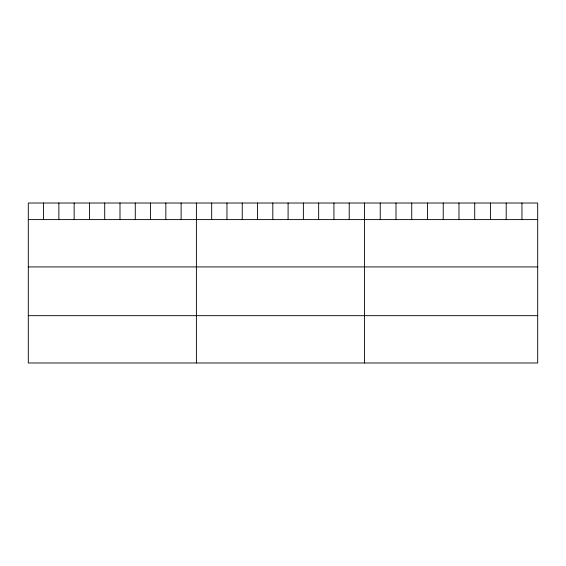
<?xml version="1.0" encoding="UTF-8"?>
<svg xmlns="http://www.w3.org/2000/svg" width="566" height="566" viewBox="0 0 566 566"><rect width="100%" height="100%" fill="white"/><g stroke="black" fill="none" stroke-linecap="round" stroke-linejoin="round"><path stroke-width="0.85" d="M537.7 219.601L537.7 362.983L28.3 362.983L28.3 203.017L537.7 203.017L537.7 219.601L28.3 219.601M28.3 266.919L537.7 266.919M28.3 315.672L537.7 315.672M521.958 203.017L521.958 219.601M506.209 203.017L506.209 219.601M490.467 203.017L490.467 219.601M474.718 203.017L474.718 219.601M458.976 203.017L458.976 219.601M443.228 203.017L443.228 219.601M427.486 203.017L427.486 219.601M411.737 203.017L411.737 219.601M395.995 203.017L395.995 219.601M380.246 203.017L380.246 219.601M364.504 203.017L364.504 362.983M349.222 203.017L349.222 219.601M333.94 203.017L333.94 219.601M318.658 203.017L318.658 219.601M303.376 203.017L303.376 219.601M288.094 203.017L288.094 219.601M272.812 203.017L272.812 219.601M257.53 203.017L257.53 219.601M242.248 203.017L242.248 219.601M226.966 203.017L226.966 219.601M211.684 203.017L211.684 219.601M196.402 203.017L196.402 362.983M181.12 203.017L181.12 219.601M165.838 203.017L165.838 219.601M150.556 203.017L150.556 219.601M135.274 203.017L135.274 219.601M119.992 203.017L119.992 219.601M104.71 203.017L104.71 219.601M89.428 203.017L89.428 219.601M74.146 203.017L74.146 219.601M58.864 203.017L58.864 219.601M43.582 203.017L43.582 219.601"/></g></svg>
